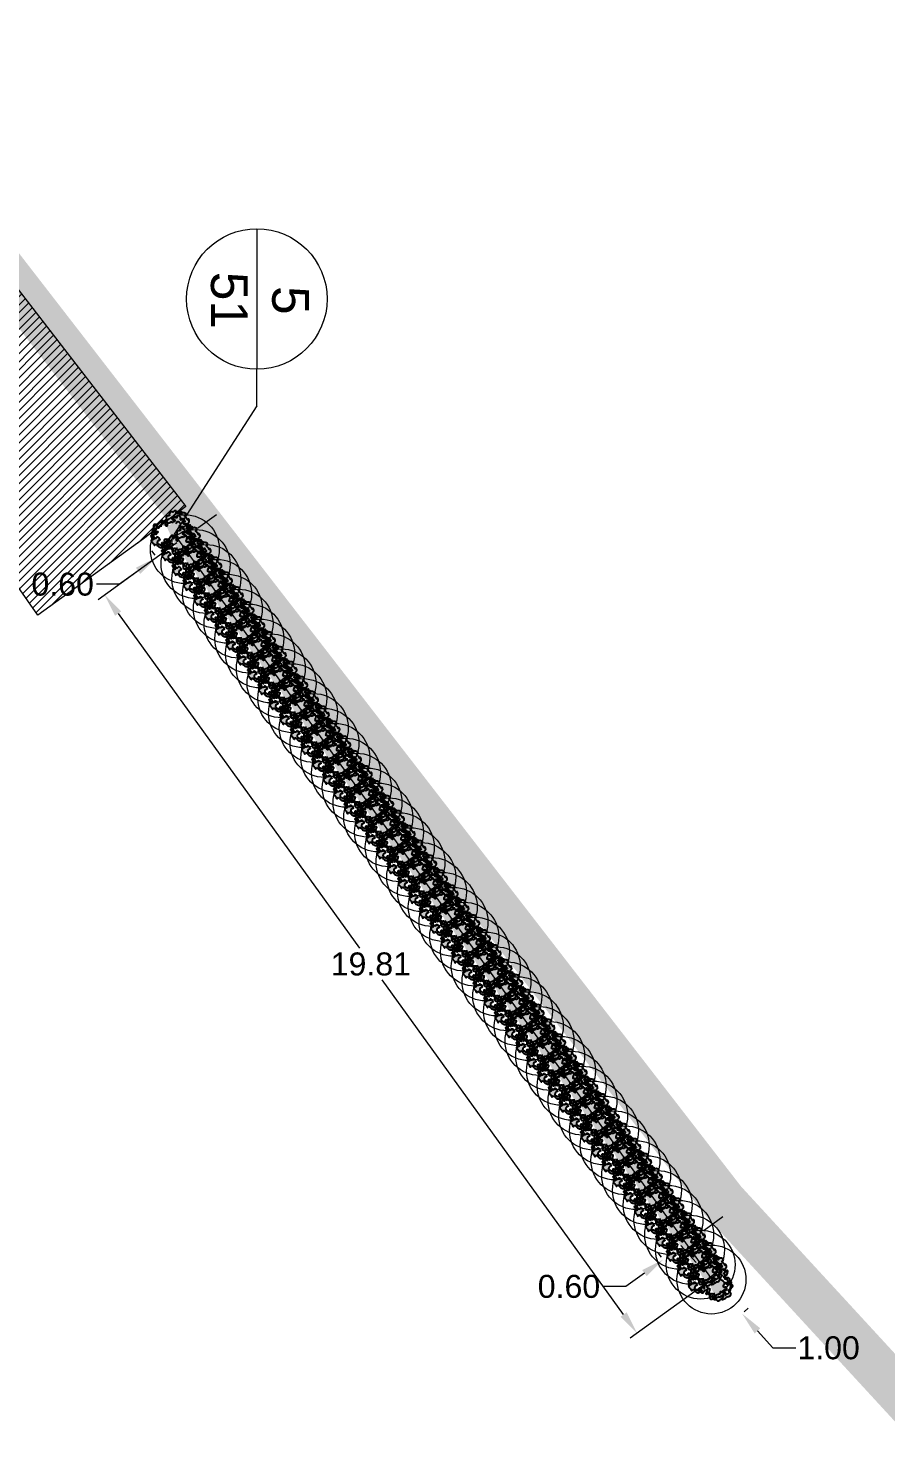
# Model space of a CAD drawing. Header units: metres. Extents: x 180 to 3220, y 13789 to 15035.
# Drawn here: x 785.4 to 804.08, y 14450.3 to 14480.82 of the extents above; entities that cross this region are included whole.
import ezdxf

# ---------------------------------------------------------------- set-up
doc = ezdxf.new("R2010")
doc.units = ezdxf.units.M
doc.header["$MEASUREMENT"] = 0
doc.linetypes.add('482 Границы районов', pattern=[5, 3, -1, 0, -1])
for name, color, linetype in [('!!!_Условные обозначения на ЛИСТ', 7, 'Continuous'), ('0 Хранение снега', 7, 'Continuous'), ('02 Выноски план', 170, 'Continuous'), ('04 Дендроплан (растения)', 7, 'Continuous'), ('04 Посадки (привязки)', 7, 'Continuous'), ('50 Дендроплан (привязки)', 7, 'Continuous')]:
    doc.layers.add(name, color=color, linetype=linetype)
doc.styles.get("Standard").update_dxf_attribs({"font": 'arial.ttf'})
doc.dimstyles.get("Standard").update_dxf_attribs({"dimtxt": 0.18, "dimasz": 0.18, "dimexe": 0.18, "dimexo": 0.0625, "dimgap": 0.09, "dimtad": 0, "dimtih": 1, "dimtoh": 1, "dimdec": 4, "dimzin": 0, "dimdsep": 46, "dimtxsty": 'Standard', "dimcen": 0.09, "dimadec": 0, "dimazin": 0, "dimtfac": 1, "dimtdec": 4, "dimtofl": 0, "dimtmove": 0, "dimatfit": 3, "dimfxl": 1, "dimtolj": 1, "dimtzin": 0, "dimarcsym": 0})

# ---------------------------------------------------------------- blocks, each defined once
blk = doc.blocks.new('Новые посадки (кустарник)')
at = {"true_color": 0x8bc24c}
h = blk.add_hatch(color=83, dxfattribs=at)
edge = h.paths.add_edge_path()
edge.add_spline(control_points=[(-1.008, -0.564), (-1.028, -0.56), (-1.023, -0.619), (-1.077, -0.681), (-1.109, -0.561), (-1.178, -0.503), (-1.237, -0.437), (-1.26, -0.305), (-1.15, -0.347), (-1.098, -0.289), (-1.119, -0.198), (-1.215, -0.298), (-1.19, -0.165), (-1.333, -0.095), (-1.202, -0.086), (-1.203, 0.002), (-1.28, 0.083), (-1.131, 0.103), (-1.09, 0.14), (-1.037, 0.202), (-1.102, 0.203), (-1.113, 0.128), (-1.204, 0.152), (-1.187, 0.24), (-1.071, 0.297), (-1.132, 0.43), (-1.122, 0.56), (-1.007, 0.573), (-0.907, 0.551), (-0.79, 0.621), (-0.756, 0.716), (-0.702, 0.811), (-0.634, 0.788), (-0.537, 0.773), (-0.638, 0.708), (-0.628, 0.65), (-0.634, 0.56), (-0.545, 0.661), (-0.454, 0.69), (-0.414, 0.625), (-0.353, 0.645), (-0.342, 0.705), (-0.367, 0.788), (-0.536, 0.761), (-0.417, 0.836), (-0.347, 0.891), (-0.409, 0.965), (-0.367, 1.037), (-0.288, 1.08), (-0.225, 1.059), (-0.145, 1.116), (-0.242, 1.114), (-0.183, 1.213), (-0.177, 1.298), (-0.075, 1.311), (0.007, 1.26), (0.071, 1.325), (0.121, 1.364), (0.174, 1.368), (0.21, 1.324), (0.216, 1.268), (0.165, 1.187), (0.286, 1.198), (0.372, 1.206), (0.45, 1.129), (0.513, 1.168), (0.484, 1.21), (0.463, 1.257), (0.343, 1.261), (0.42, 1.292), (0.487, 1.321), (0.55, 1.227), (0.642, 1.257), (0.697, 1.218), (0.803, 1.202), (0.733, 1.138), (0.778, 1.059), (0.657, 1.058), (0.765, 1.007), (0.781, 0.939), (0.852, 0.907), (0.852, 0.814), (0.886, 0.86), (0.908, 0.92), (0.952, 0.819), (0.967, 0.758), (0.945, 0.68), (0.894, 0.656), (0.877, 0.591), (0.948, 0.554), (0.897, 0.392), (0.981, 0.569), (1.054, 0.481), (1.011, 0.405), (1.014, 0.311), (0.942, 0.243), (0.864, 0.237), (0.814, 0.189), (0.797, 0.118), (0.876, 0.086), (0.944, 0.122), (1.012, 0.077), (1.096, 0.112), (1.155, 0.023), (1.155, -0.064), (1.158, -0.123), (1.146, -0.24), (1.274, -0.108), (1.236, -0.219), (1.189, -0.28), (1.282, -0.307), (1.319, -0.361), (1.32, -0.44), (1.233, -0.438), (1.251, -0.521), (1.18, -0.528), (1.206, -0.602), (1.155, -0.653), (1.124, -0.758), (1.229, -0.772), (1.218, -0.861), (1.182, -0.916), (1.124, -1.004), (0.996, -0.976), (0.924, -1.081), (0.837, -1.125), (0.762, -1.142), (0.66, -1.179), (0.707, -1.068), (0.677, -0.981), (0.799, -0.977), (0.749, -1.059), (0.683, -1.102), (0.61, -1.18), (0.53, -1.224), (0.448, -1.25), (0.4, -1.194), (0.345, -1.148), (0.257, -1.175), (0.186, -1.119), (0.103, -1.143), (0.03, -1.157), (-0.026, -1.098), (-0.014, -1.031), (-0.062, -0.863), (0.064, -1.046), (0.025, -0.879), (-0.014, -0.804), (-0.073, -0.83), (-0.145, -0.865), (-0.138, -0.707), (-0.167, -0.836), (-0.234, -0.858), (-0.259, -0.791), (-0.191, -0.748), (-0.201, -0.678), (-0.155, -0.58), (-0.239, -0.614), (-0.296, -0.623), (-0.35, -0.677), (-0.345, -0.746), (-0.405, -0.788), (-0.458, -0.761), (-0.51, -0.766), (-0.529, -0.717), (-0.488, -0.705), (-0.463, -0.678), (-0.464, -0.617), (-0.517, -0.642), (-0.574, -0.632), (-0.568, -0.695), (-0.589, -0.738), (-0.64, -0.743), (-0.687, -0.776), (-0.75, -0.755), (-0.803, -0.732), (-0.853, -0.705), (-0.896, -0.654), (-0.945, -0.607), (-0.985, -0.569), (-1.008, -0.564)], knot_values=[0, 0, 0, 0, 0.061635, 0.104191, 0.20069, 0.287743, 0.399729, 0.481531, 0.568583, 0.635648, 0.684134, 0.764334, 0.826964, 0.950272, 1.013409, 1.080272, 1.168532, 1.247819, 1.394597, 1.409479, 1.427557, 1.524682, 1.581269, 1.619678, 1.756166, 1.893623, 2.000641, 2.078584, 2.195344, 2.310781, 2.440226, 2.513605, 2.588141, 2.646149, 2.719321, 2.804029, 2.845045, 2.921578, 3.054193, 3.074566, 3.134737, 3.183093, 3.249164, 3.363631, 3.441023, 3.532365, 3.596253, 3.6716, 3.744423, 3.848663, 3.888401, 3.929251, 4.013292, 4.105978, 4.181645, 4.269648, 4.365204, 4.412428, 4.465819, 4.500984, 4.571137, 4.634313, 4.70192, 4.823299, 4.931602, 4.963088, 4.996582, 5.056515, 5.138901, 5.167728, 5.247716, 5.353469, 5.422828, 5.495918, 5.573328, 5.628111, 5.697334, 5.757868, 5.811625, 5.918047, 5.97726, 6.040717, 6.066188, 6.114678, 6.180549, 6.273287, 6.345576, 6.393396, 6.433357, 6.515698, 6.599412, 6.705793, 6.763065, 6.840231, 6.950856, 7.030388, 7.110358, 7.17348, 7.231698, 7.28937, 7.379027, 7.44284, 7.507501, 7.617387, 7.685443, 7.768072, 7.824905, 7.922952, 7.986383, 8.046084, 8.12391, 8.190001, 8.250549, 8.306808, 8.375221, 8.415102, 8.465452, 8.547205, 8.634018, 8.711041, 8.772989, 8.852075, 8.921518, 9.065475, 9.156831, 9.281194, 9.341014, 9.409287, 9.513022, 9.567263, 9.647679, 9.681069, 9.793758, 9.910756, 9.986414, 10.076361, 10.126146, 10.194641, 10.276903, 10.373982, 10.431678, 10.526687, 10.577361, 10.643499, 10.756646, 10.842438, 10.960426, 11.017187, 11.086315, 11.126767, 11.211481, 11.288046, 11.339845, 11.377829, 11.455283, 11.528342, 11.600891, 11.66055, 11.710968, 11.793735, 11.850802, 11.906359, 11.97582, 12.014837, 12.053183, 12.080761, 12.123243, 12.164381, 12.20847, 12.254369, 12.311415, 12.350029, 12.388398, 12.451439, 12.512501, 12.571422, 12.629825, 12.68256, 12.767304, 12.837585, 12.837585, 12.837585, 12.837585], degree=3, periodic=0)
edge = h.paths.add_edge_path(flags=16)
edge.add_spline(control_points=[(0.857, 0.249), (0.862, 0.261), (0.874, 0.309), (0.752, 0.327), (0.841, 0.387), (0.871, 0.429), (0.893, 0.508), (0.804, 0.513), (0.814, 0.608), (0.716, 0.587), (0.65, 0.564), (0.6, 0.618), (0.623, 0.697), (0.748, 0.726), (0.661, 0.81), (0.649, 0.883), (0.55, 0.909), (0.529, 0.83), (0.437, 0.813), (0.456, 0.896), (0.47, 0.973), (0.393, 1.047), (0.322, 1.074), (0.25, 1.07), (0.216, 1.012), (0.268, 0.924), (0.165, 0.949), (0.129, 0.996), (0.06, 0.974), (0.047, 0.879), (-0.084, 0.953), (-0.047, 0.857), (0.024, 0.835), (0.172, 0.84), (0.097, 0.725), (0.031, 0.714), (-0.027, 0.662), (-0.078, 0.729), (-0.135, 0.673), (-0.185, 0.649), (-0.246, 0.631), (-0.304, 0.6), (-0.347, 0.541), (-0.326, 0.431), (-0.411, 0.49), (-0.411, 0.546), (-0.427, 0.583), (-0.427, 0.599)], knot_values=[0, 0, 0, 0, 0.039515, 0.124187, 0.193529, 0.245076, 0.309455, 0.373547, 0.432, 0.515329, 0.587711, 0.640318, 0.696289, 0.810562, 0.87463, 0.975445, 1.026252, 1.125262, 1.177225, 1.214366, 1.329161, 1.411583, 1.503728, 1.561118, 1.605714, 1.68364, 1.748811, 1.815724, 1.858894, 1.932639, 2.028574, 2.067156, 2.15751, 2.27018, 2.357134, 2.430483, 2.489245, 2.543924, 2.611399, 2.67538, 2.720283, 2.80083, 2.864286, 2.945361, 3.001407, 3.069014, 3.11738, 3.11738, 3.11738, 3.11738], degree=3, periodic=0)
edge.add_spline(control_points=[(0.203, -0.783), (0.212, -0.814), (0.201, -0.886), (0.301, -0.888), (0.302, -0.951), (0.324, -1.049), (0.331, -0.898), (0.417, -0.869), (0.504, -0.884), (0.549, -0.824), (0.641, -0.826), (0.571, -0.679), (0.677, -0.71), (0.725, -0.753), (0.782, -0.716), (0.862, -0.722), (0.875, -0.612), (0.984, -0.609), (0.982, -0.523), (0.95, -0.481), (0.91, -0.411), (0.853, -0.484), (0.771, -0.44), (0.792, -0.341), (0.823, -0.272), (0.858, -0.2), (0.818, -0.143), (0.742, -0.087), (0.648, -0.026), (0.604, 0.058), (0.495, 0.141), (0.625, 0.119), (0.661, 0.173), (0.736, 0.227), (0.658, 0.303), (0.555, 0.294), (0.576, 0.467), (0.469, 0.395), (0.372, 0.414), (0.404, 0.518), (0.493, 0.581), (0.401, 0.669), (0.333, 0.741), (0.236, 0.707), (0.203, 0.646), (0.171, 0.612), (0.16, 0.6)], knot_values=[0, 0, 0, 0, 0.096565, 0.157341, 0.224117, 0.270893, 0.370858, 0.442792, 0.536306, 0.608894, 0.646407, 0.762996, 0.822977, 0.883526, 0.946536, 0.999043, 1.100514, 1.185498, 1.249882, 1.301885, 1.361202, 1.429422, 1.491394, 1.575229, 1.68944, 1.737777, 1.798335, 1.870755, 2.033608, 2.099877, 2.193785, 2.26587, 2.342454, 2.397568, 2.497715, 2.55312, 2.6773, 2.765085, 2.829533, 2.918859, 3.006591, 3.105393, 3.219159, 3.287235, 3.374016, 3.425019, 3.425019, 3.425019, 3.425019], degree=3, periodic=0)
edge.add_spline(control_points=[(-0.633, 0.46), (-0.656, 0.471), (-0.7, 0.467), (-0.773, 0.483), (-0.795, 0.42), (-0.838, 0.31), (-0.847, 0.428), (-0.867, 0.475), (-0.908, 0.514), (-0.961, 0.488), (-0.93, 0.423), (-0.978, 0.373), (-0.988, 0.311), (-1.002, 0.245), (-1.004, 0.197), (-1.016, 0.129), (-0.952, 0.158), (-0.912, 0.166), (-0.846, 0.139), (-0.881, 0.094), (-0.908, 0.055), (-0.985, 0.077), (-0.962, 0.016), (-0.958, -0.044), (-1.018, -0.003), (-1.059, 0.014), (-1.121, 0.008), (-1.136, -0.06), (-1.122, -0.129), (-1.076, -0.184), (-1.04, -0.228), (-0.993, -0.232), (-0.943, -0.216), (-0.929, -0.16), (-0.866, -0.14), (-0.832, -0.194), (-0.794, -0.236), (-0.777, -0.284), (-0.746, -0.314), (-0.764, -0.353), (-0.81, -0.371), (-0.88, -0.376), (-0.891, -0.448), (-0.908, -0.513), (-0.86, -0.541), (-0.844, -0.589), (-0.783, -0.562), (-0.765, -0.643), (-0.71, -0.609), (-0.679, -0.64), (-0.631, -0.62), (-0.639, -0.574), (-0.649, -0.537), (-0.639, -0.496), (-0.591, -0.48), (-0.568, -0.523), (-0.534, -0.559), (-0.486, -0.54), (-0.473, -0.498), (-0.502, -0.454), (-0.438, -0.421), (-0.385, -0.447), (-0.373, -0.49), (-0.361, -0.539), (-0.303, -0.507), (-0.338, -0.445), (-0.315, -0.388), (-0.323, -0.298), (-0.26, -0.312), (-0.207, -0.331), (-0.228, -0.398), (-0.179, -0.418), (-0.137, -0.451), (-0.17, -0.509), (-0.112, -0.536), (-0.072, -0.512), (-0.014, -0.534), (-0.026, -0.585), (-0.036, -0.644), (-0.077, -0.699), (-0.09, -0.766), (-0.053, -0.799), (-0.005, -0.792), (0.018, -0.846), (0.075, -0.826), (0.128, -0.807), (0.176, -0.85), (0.187, -0.908), (0.151, -0.95), (0.114, -0.994), (0.141, -1.036), (0.19, -1.059), (0.247, -1.074), (0.339, -1.033), (0.328, -1.129), (0.378, -1.058), (0.415, -1.008), (0.512, -1), (0.598, -1.027), (0.651, -0.964), (0.692, -0.9), (0.768, -0.875), (0.805, -0.821), (0.818, -0.765), (0.877, -0.761), (0.913, -0.793), (0.921, -0.858), (0.851, -0.885), (0.897, -0.963), (0.908, -0.843), (1.011, -0.846), (1.076, -0.797), (1.133, -0.742), (1.103, -0.679), (1.049, -0.622), (1.108, -0.569), (1.17, -0.57), (1.18, -0.504), (1.192, -0.44), (1.206, -0.369), (1.188, -0.304), (1.131, -0.261), (1.085, -0.312), (1.027, -0.321), (0.967, -0.293), (0.938, -0.245), (0.906, -0.174), (0.975, -0.164), (1.001, -0.206), (1.081, -0.27), (1.039, -0.149), (1.059, -0.082), (1.006, -0.019), (0.939, 0.007), (0.878, 0.017), (0.845, 0.037), (0.835, 0.04)], knot_values=[0, 0, 0, 0, 0.076348, 0.137294, 0.184053, 0.272968, 0.338396, 0.414387, 0.454233, 0.484731, 0.555911, 0.611711, 0.675054, 0.741347, 0.807018, 0.846193, 0.887745, 0.951995, 0.997513, 1.043606, 1.083157, 1.141488, 1.192448, 1.228734, 1.281549, 1.331129, 1.386059, 1.432404, 1.518003, 1.592858, 1.645275, 1.67892, 1.727153, 1.790419, 1.832666, 1.890132, 1.955244, 2.007796, 2.041633, 2.071017, 2.117097, 2.189132, 2.249218, 2.316327, 2.363542, 2.399812, 2.443377, 2.505936, 2.552562, 2.579837, 2.623488, 2.664128, 2.700823, 2.742591, 2.776082, 2.823251, 2.867658, 2.912646, 2.947522, 2.987626, 3.042394, 3.098967, 3.14449, 3.17888, 3.217793, 3.271768, 3.348835, 3.420269, 3.461001, 3.511739, 3.565714, 3.61737, 3.648137, 3.71342, 3.75057, 3.800436, 3.852338, 3.88427, 3.940905, 4.035624, 4.086459, 4.125478, 4.163918, 4.216297, 4.255911, 4.32343, 4.374861, 4.425464, 4.48343, 4.537267, 4.573612, 4.613901, 4.69579, 4.765606, 4.809973, 4.854072, 4.926952, 5.029346, 5.113566, 5.168992, 5.255366, 5.341238, 5.391165, 5.449621, 5.490482, 5.539879, 5.583481, 5.661131, 5.6962, 5.760436, 5.859072, 5.961323, 6.012102, 6.069897, 6.145781, 6.208359, 6.255779, 6.30992, 6.373349, 6.465128, 6.51742, 6.575399, 6.631903, 6.69083, 6.741497, 6.817217, 6.871831, 6.916231, 6.962478, 7.029269, 7.110796, 7.191188, 7.257333, 7.327455, 7.407784, 7.439591, 7.439591, 7.439591, 7.439591], degree=3, periodic=0)
at = {"color": 7}
for points, start_tangent, end_tangent in [([(-1.008, -0.564), (-1.034, -0.62), (-1.061, -0.653), (-1.115, -0.573), (-1.171, -0.507), (-1.235, -0.415), (-1.238, -0.333), (-1.151, -0.328), (-1.107, -0.277), (-1.123, -0.231), (-1.197, -0.261), (-1.209, -0.2), (-1.278, -0.098), (-1.22, -0.075), (-1.212, -0.009), (-1.245, 0.073), (-1.171, 0.101), (-1.051, 0.186), (-1.043, 0.198), (-1.061, 0.201), (-1.14, 0.145), (-1.194, 0.163), (-1.192, 0.201), (-1.107, 0.308), (-1.122, 0.445), (-1.099, 0.55), (-1.023, 0.568), (-0.907, 0.566), (-0.807, 0.624), (-0.743, 0.736), (-0.697, 0.794), (-0.623, 0.788), (-0.568, 0.768), (-0.615, 0.712), (-0.63, 0.629), (-0.627, 0.588), (-0.564, 0.63), (-0.433, 0.655), (-0.42, 0.639), (-0.361, 0.653), (-0.347, 0.699), (-0.375, 0.759), (-0.487, 0.782), (-0.427, 0.831), (-0.37, 0.902), (-0.392, 0.962), (-0.362, 1.031), (-0.299, 1.067), (-0.196, 1.083), (-0.166, 1.11), (-0.205, 1.121), (-0.195, 1.204), (-0.157, 1.289), (-0.083, 1.302), (0.003, 1.282), (0.083, 1.333), (0.123, 1.359), (0.176, 1.359), (0.2, 1.333), (0.206, 1.263), (0.188, 1.203), (0.255, 1.195), (0.376, 1.186), (0.479, 1.15), (0.503, 1.169), (0.491, 1.201), (0.451, 1.245), (0.373, 1.27), (0.399, 1.283), (0.477, 1.3), (0.567, 1.245), (0.636, 1.247), (0.705, 1.223), (0.775, 1.189), (0.752, 1.14), (0.747, 1.071), (0.69, 1.051), (0.732, 1.017), (0.801, 0.936), (0.842, 0.894), (0.863, 0.834), (0.88, 0.853), (0.906, 0.894), (0.942, 0.838), (0.96, 0.747), (0.933, 0.68), (0.897, 0.648), (0.887, 0.61), (0.926, 0.537), (0.92, 0.454), (0.995, 0.53), (1.036, 0.49), (1.023, 0.414), (0.997, 0.307), (0.939, 0.252), (0.863, 0.227), (0.818, 0.183), (0.811, 0.125), (0.863, 0.098), (0.952, 0.107), (1.013, 0.088), (1.077, 0.093), (1.149, 0.01), (1.156, -0.058), (1.156, -0.141), (1.162, -0.197), (1.249, -0.153), (1.233, -0.215), (1.211, -0.27), (1.276, -0.314), (1.314, -0.368), (1.305, -0.428), (1.254, -0.451), (1.23, -0.516), (1.195, -0.535), (1.194, -0.585), (1.16, -0.659), (1.15, -0.746), (1.214, -0.788), (1.216, -0.85), (1.179, -0.92), (1.134, -0.973), (0.993, -1.005), (0.926, -1.066), (0.818, -1.128), (0.76, -1.144), (0.693, -1.156), (0.695, -1.052), (0.699, -0.998), (0.779, -0.998), (0.766, -1.029), (0.684, -1.106), (0.597, -1.184), (0.53, -1.22), (0.441, -1.232), (0.403, -1.2), (0.346, -1.162), (0.264, -1.16), (0.172, -1.13), (0.115, -1.138), (0.02, -1.138), (-0.015, -1.102), (-0.023, -1.036), (-0.03, -0.923), (0.032, -0.983), (0.015, -0.866), (-0.017, -0.82), (-0.084, -0.836), (-0.123, -0.844), (-0.145, -0.763), (-0.182, -0.83), (-0.232, -0.844), (-0.247, -0.809), (-0.206, -0.743), (-0.191, -0.672), (-0.18, -0.6), (-0.238, -0.611), (-0.286, -0.626), (-0.342, -0.687), (-0.355, -0.743), (-0.4, -0.775), (-0.469, -0.765), (-0.507, -0.756), (-0.519, -0.72), (-0.495, -0.705), (-0.468, -0.673), (-0.472, -0.632), (-0.516, -0.636), (-0.561, -0.644), (-0.574, -0.699), (-0.593, -0.733), (-0.63, -0.744), (-0.689, -0.766), (-0.749, -0.755), (-0.803, -0.731), (-0.853, -0.701), (-0.889, -0.663), (-0.949, -0.603), (-1.008, -0.564)], (-0.978083, 0.208214), (-0.978083, 0.208214)), ([(0.857, 0.249), (0.86, 0.288), (0.792, 0.338), (0.838, 0.389), (0.868, 0.431), (0.874, 0.495), (0.819, 0.528), (0.801, 0.583), (0.717, 0.586), (0.645, 0.579), (0.61, 0.618), (0.625, 0.672), (0.713, 0.745), (0.679, 0.8), (0.624, 0.884), (0.574, 0.895), (0.499, 0.831), (0.447, 0.827), (0.448, 0.864), (0.45, 0.979), (0.394, 1.039), (0.308, 1.07), (0.251, 1.06), (0.23, 1.021), (0.239, 0.943), (0.175, 0.954), (0.117, 0.987), (0.076, 0.972), (0.03, 0.915), (-0.066, 0.92), (-0.054, 0.883), (0.026, 0.841), (0.135, 0.812), (0.092, 0.737), (0.026, 0.704), (-0.028, 0.681), (-0.075, 0.708), (-0.135, 0.678), (-0.192, 0.648), (-0.234, 0.633), (-0.304, 0.592), (-0.335, 0.537), (-0.348, 0.457), (-0.396, 0.488), (-0.417, 0.552), (-0.427, 0.599)], (0.359015, 0.933332), (0.017504, 0.999847)), ([(-0.633, 0.46), (-0.708, 0.472), (-0.769, 0.47), (-0.792, 0.43), (-0.834, 0.351), (-0.849, 0.415), (-0.879, 0.485), (-0.913, 0.506), (-0.94, 0.493), (-0.945, 0.422), (-0.971, 0.373), (-0.988, 0.312), (-1, 0.247), (-1.007, 0.182), (-1.006, 0.142), (-0.965, 0.151), (-0.901, 0.158), (-0.862, 0.135), (-0.881, 0.093), (-0.91, 0.066), (-0.968, 0.061), (-0.964, 0.01), (-0.965, -0.026), (-1.014, -0.008), (-1.061, 0.01), (-1.114, -0.002), (-1.13, -0.045), (-1.114, -0.129), (-1.071, -0.19), (-1.032, -0.225), (-0.998, -0.229), (-0.953, -0.212), (-0.916, -0.161), (-0.875, -0.15), (-0.833, -0.189), (-0.795, -0.242), (-0.77, -0.288), (-0.753, -0.317), (-0.763, -0.345), (-0.804, -0.366), (-0.872, -0.39), (-0.892, -0.446), (-0.894, -0.513), (-0.862, -0.548), (-0.84, -0.577), (-0.796, -0.578), (-0.753, -0.623), (-0.707, -0.619), (-0.682, -0.631), (-0.641, -0.615), (-0.64, -0.574), (-0.646, -0.538), (-0.631, -0.499), (-0.599, -0.489), (-0.566, -0.522), (-0.531, -0.549), (-0.489, -0.534), (-0.479, -0.5), (-0.487, -0.461), (-0.441, -0.432), (-0.389, -0.454), (-0.371, -0.496), (-0.355, -0.526), (-0.321, -0.509), (-0.326, -0.455), (-0.321, -0.378), (-0.305, -0.309), (-0.264, -0.312), (-0.22, -0.338), (-0.215, -0.391), (-0.174, -0.423), (-0.152, -0.445), (-0.151, -0.51), (-0.118, -0.528), (-0.069, -0.521), (-0.022, -0.544), (-0.024, -0.576), (-0.037, -0.631), (-0.078, -0.716), (-0.08, -0.767), (-0.051, -0.793), (-0.014, -0.801), (0.025, -0.835), (0.065, -0.83), (0.131, -0.819), (0.171, -0.853), (0.18, -0.903), (0.149, -0.952), (0.125, -1), (0.142, -1.032), (0.177, -1.052), (0.258, -1.062), (0.328, -1.062), (0.337, -1.106), (0.367, -1.074), (0.416, -1.02), (0.518, -1.007), (0.602, -1.01), (0.643, -0.972), (0.699, -0.907), (0.772, -0.862), (0.801, -0.821), (0.83, -0.771), (0.871, -0.766), (0.909, -0.798), (0.912, -0.842), (0.87, -0.907), (0.887, -0.937), (0.915, -0.879), (1.003, -0.836), (1.09, -0.782), (1.121, -0.742), (1.103, -0.687), (1.07, -0.618), (1.115, -0.575), (1.16, -0.561), (1.179, -0.51), (1.191, -0.448), (1.199, -0.357), (1.182, -0.307), (1.133, -0.277), (1.083, -0.304), (1.025, -0.315), (0.979, -0.294), (0.934, -0.233), (0.924, -0.18), (0.967, -0.171), (1.002, -0.201), (1.057, -0.239), (1.05, -0.158), (1.046, -0.078), (1.005, -0.025), (0.941, 0.004), (0.864, 0.027), (0.835, 0.04)], (-0.900669, 0.434505), (-0.965091, 0.261915)), ([(0.203, -0.783), (0.229, -0.876), (0.286, -0.898), (0.306, -0.962), (0.317, -1.007), (0.349, -0.912), (0.411, -0.877), (0.504, -0.867), (0.566, -0.828), (0.602, -0.819), (0.612, -0.703), (0.671, -0.713), (0.726, -0.739), (0.787, -0.722), (0.838, -0.712), (0.897, -0.629), (0.972, -0.589), (0.976, -0.525), (0.951, -0.479), (0.91, -0.436), (0.849, -0.465), (0.792, -0.44), (0.791, -0.356), (0.833, -0.25), (0.848, -0.204), (0.819, -0.15), (0.764, -0.104), (0.638, 0), (0.599, 0.053), (0.538, 0.125), (0.61, 0.132), (0.671, 0.177), (0.708, 0.219), (0.641, 0.294), (0.588, 0.308), (0.545, 0.424), (0.459, 0.406), (0.396, 0.421), (0.413, 0.509), (0.463, 0.581), (0.408, 0.663), (0.313, 0.726), (0.249, 0.705), (0.193, 0.638), (0.16, 0.6)], (0.290361, -0.956917), (-0.678805, -0.734319))]:
    blk.add_spline(points, degree=3, dxfattribs=dict(at, start_tangent=start_tangent, end_tangent=end_tangent))
blk = doc.blocks.new('6-Новые посадки(кусты)')
at = {"color": 63, "true_color": 0xadc752, "xscale": 0.4500000000000455, "yscale": 0.4500000000000455, "zscale": 0.4500000000000455}
blk.add_blockref('Новые посадки (кустарник)', (-0.046, 0.014), dxfattribs=at)
blk = doc.blocks.new('*U40')
at = {"layer": '04 Дендроплан (растения)', "lineweight": 0, "xscale": 0.8328442201018333, "yscale": 0.8328442201018333, "zscale": 0.8328442201018333, "rotation": 234.2099140347941}
blk.add_blockref('6-Новые посадки(кусты)', (0, 0), dxfattribs=at)
blk = doc.blocks.new('*U41')
at = {"layer": '04 Дендроплан (растения)', "color": 0, "linetype": 'ByBlock', "lineweight": -2, "rotation": 125.7900859652059}
for p in [(788.593, 14469.79), (788.827, 14469.465), (789.061, 14469.141), (789.295, 14468.816), (789.528, 14468.492), (789.762, 14468.168), (789.996, 14467.843), (790.23, 14467.519), (790.464, 14467.194), (790.698, 14466.87), (790.932, 14466.545), (791.166, 14466.221), (791.4, 14465.896), (791.634, 14465.572), (791.868, 14465.247), (792.102, 14464.923), (792.336, 14464.598), (792.57, 14464.274), (792.803, 14463.949), (793.037, 14463.625), (793.271, 14463.301), (793.505, 14462.976), (793.739, 14462.652), (793.973, 14462.327), (794.207, 14462.003), (794.441, 14461.678), (794.675, 14461.354), (794.909, 14461.029), (795.143, 14460.705), (795.377, 14460.38), (795.611, 14460.056), (795.844, 14459.731), (796.078, 14459.407), (796.312, 14459.082), (796.546, 14458.758), (796.78, 14458.434), (797.014, 14458.109), (797.248, 14457.785), (797.482, 14457.46), (797.716, 14457.136), (797.95, 14456.811), (798.184, 14456.487), (798.418, 14456.162), (798.652, 14455.838), (798.886, 14455.513), (799.119, 14455.189), (799.353, 14454.864), (799.587, 14454.54), (799.821, 14454.215), (800.055, 14453.891), (800.289, 14453.567)]:
    blk.add_blockref('*U40', p, dxfattribs=at)
blk = doc.blocks.new('*D259')
at = {"layer": '50 Дендроплан (привязки)', "color": 0, "lineweight": 0, "ltscale": 4}
for p, q in [((744.703, 14595.902), (744.729, 14596.017)), ((745.176, 14595.728), (1980.901, 14308.357)), ((3219.274, 14020.371), (1983.549, 14307.742)), ((3219.775, 14020.318), (3219.802, 14020.433))]:
    blk.add_line(p, q, dxfattribs=at)
at = {"layer": '50 Дендроплан (привязки)', "color": 0, "lineweight": 5, "ltscale": 4}
for points in [[(745.194, 14595.809), (745.157, 14595.647), (744.689, 14595.841)], [(3219.293, 14020.452), (3219.255, 14020.289), (3219.761, 14020.257)]]:
    blk.add_solid(points, dxfattribs=at)
at = {"layer": '50 Дендроплан (привязки)', "color": 0, "ltscale": 4, "insert": (1982.225, 14308.049), "char_height": 0.5, "attachment_point": 5}
blk.add_mtext('\\A1;2541.12', dxfattribs=at)
blk = doc.blocks.new('*D278')
at = {"layer": '50 Дендроплан (привязки)', "color": 0, "lineweight": 0, "ltscale": 4}
for p, q in [((789.099, 14469.94), (789.504, 14470.232)), ((788.656, 14469.698), (788.588, 14469.793)), ((788.17, 14469.347), (788.101, 14469.442)), ((787.801, 14469.004), (787.395, 14468.711)), ((787.395, 14468.711), (786.895, 14468.711))]:
    blk.add_line(p, q, dxfattribs=at)
at = {"layer": '50 Дендроплан (привязки)', "color": 0, "lineweight": 5, "ltscale": 4}
for points in [[(789.05, 14470.007), (789.147, 14469.872), (788.693, 14469.647)], [(787.752, 14469.072), (787.849, 14468.936), (788.206, 14469.296)]]:
    blk.add_solid(points, dxfattribs=at)
at = {"layer": '50 Дендроплан (привязки)', "color": 0, "ltscale": 4, "insert": (786.157, 14468.711), "char_height": 0.5, "attachment_point": 5}
blk.add_mtext('\\A1;0.60', dxfattribs=at)
blk = doc.blocks.new('*D279')
at = {"layer": '50 Дендроплан (привязки)', "color": 0, "lineweight": 0, "ltscale": 4}
for p, q in [((800.121, 14454.654), (800.527, 14454.947)), ((799.679, 14454.413), (799.61, 14454.508)), ((799.192, 14454.062), (799.123, 14454.157)), ((798.823, 14453.718), (798.418, 14453.426)), ((798.418, 14453.426), (797.918, 14453.426))]:
    blk.add_line(p, q, dxfattribs=at)
at = {"layer": '50 Дендроплан (привязки)', "color": 0, "lineweight": 5, "ltscale": 4}
for points in [[(800.072, 14454.722), (800.17, 14454.587), (799.715, 14454.362)], [(798.774, 14453.786), (798.872, 14453.651), (799.229, 14454.011)]]:
    blk.add_solid(points, dxfattribs=at)
at = {"layer": '50 Дендроплан (привязки)', "color": 0, "ltscale": 4, "insert": (797.179, 14453.426), "char_height": 0.5, "attachment_point": 5}
blk.add_mtext('\\A1;0.60', dxfattribs=at)
blk = doc.blocks.new('*D280')
at = {"layer": '50 Дендроплан (привязки)', "color": 0, "lineweight": 0, "ltscale": 4}
for p, q in [((799.947, 14453.95), (799.613, 14454.322)), ((800.234, 14453.536), (800.147, 14453.458)), ((800.995, 14452.875), (801.083, 14452.954)), ((801.283, 14452.461), (801.617, 14452.089)), ((801.617, 14452.089), (802.117, 14452.089))]:
    blk.add_line(p, q, dxfattribs=at)
at = {"layer": '50 Дендроплан (привязки)', "color": 0, "lineweight": 5, "ltscale": 4}
for points in [[(800.009, 14454.006), (799.885, 14453.894), (800.281, 14453.578)], [(801.345, 14452.517), (801.221, 14452.406), (800.949, 14452.834)]]:
    blk.add_solid(points, dxfattribs=at)
at = {"layer": '50 Дендроплан (привязки)', "color": 0, "ltscale": 4, "insert": (802.832, 14452.089), "char_height": 0.5, "attachment_point": 5}
blk.add_mtext('\\A1;1.00', dxfattribs=at)
blk = doc.blocks.new('*D283')
at = {"layer": '50 Дендроплан (привязки)', "color": 0, "lineweight": 0, "ltscale": 4}
for p, q in [((788.642, 14469.611), (786.927, 14468.374)), ((787.366, 14468.074), (792.618, 14460.79)), ((798.369, 14452.815), (793.116, 14460.099)), ((800.23, 14453.541), (798.515, 14452.304))]:
    blk.add_line(p, q, dxfattribs=at)
at = {"layer": '50 Дендроплан (привязки)', "color": 0, "lineweight": 5, "ltscale": 4}
for points in [[(787.433, 14468.122), (787.298, 14468.025), (787.073, 14468.479)], [(798.436, 14452.864), (798.301, 14452.767), (798.661, 14452.41)]]:
    blk.add_solid(points, dxfattribs=at)
at = {"layer": '50 Дендроплан (привязки)', "color": 0, "ltscale": 4, "insert": (792.867, 14460.444), "char_height": 0.5, "attachment_point": 5}
blk.add_mtext('\\A1;19.81', dxfattribs=at)
blk = doc.blocks.new('*U287')
at = {"layer": '04 Посадки (привязки)', "color": 85, "lineweight": 20, "true_color": 0x5c9d58}
blk.add_circle((0, 0), 0.75, dxfattribs=at)
blk = doc.blocks.new('*U288')
at = {"layer": '50 Дендроплан (привязки)', "color": 0, "linetype": 'ByBlock', "lineweight": -2, "rotation": 125.7957529051853}
for p in [(788.817, 14469.475), (789.051, 14469.151), (789.285, 14468.827), (789.519, 14468.502), (789.753, 14468.178), (789.987, 14467.853), (790.221, 14467.529), (790.455, 14467.204), (790.689, 14466.88), (790.923, 14466.555), (791.156, 14466.231), (791.39, 14465.907), (791.624, 14465.582), (791.858, 14465.258), (792.092, 14464.933), (792.326, 14464.609), (792.56, 14464.284), (792.794, 14463.96), (793.028, 14463.635), (793.262, 14463.311), (793.496, 14462.987), (793.73, 14462.662), (793.964, 14462.338), (794.198, 14462.013), (794.432, 14461.689), (794.666, 14461.364), (794.9, 14461.04), (795.134, 14460.716), (795.368, 14460.391), (795.602, 14460.067), (795.836, 14459.742), (796.07, 14459.418), (796.304, 14459.093), (796.538, 14458.769), (796.771, 14458.444), (797.005, 14458.12), (797.239, 14457.796), (797.473, 14457.471), (797.707, 14457.147), (797.941, 14456.822), (798.175, 14456.498), (798.409, 14456.173), (798.643, 14455.849), (798.877, 14455.524), (799.111, 14455.2), (799.345, 14454.876), (799.579, 14454.551), (799.813, 14454.227), (800.047, 14453.902), (800.281, 14453.578)]:
    blk.add_blockref('*U287', p, dxfattribs=at)

msp = doc.modelspace()

# ---------------------------------------------------------------- hatches: boundary and pattern name
at = {"layer": '0 Хранение снега', "lineweight": 5}
h = msp.add_hatch(dxfattribs=at)
h.set_pattern_fill('ANSI31', color=1)
h.paths.add_polyline_path([(777.837, 14486.235), (783.776, 14476.948), (788.838, 14470.407), (787.92, 14469.697), (785.62, 14468.036), (783.065, 14471.688), (780.976, 14474.674), (778.912, 14477.676), (774.645, 14484.019)])

# ---------------------------------------------------------------- linework, layer by layer
at = {"layer": '!!!_Условные обозначения на ЛИСТ', "color": 5, "linetype": '482 Границы районов', "lineweight": 20, "const_width": 1}
msp.add_lwpolyline([(829.512, 14424.486), (824.654, 14427.25), (821.703, 14432.306), (818.746, 14435.507), (809.598, 14445.443), (800.543, 14455.282), (799.374, 14456.792), (795.867, 14461.324), (782.73, 14478.3), (773.22, 14493.72), (773.236, 14494.251), (773.931, 14517.798), (774.39, 14529.48), (773.52, 14532.8), (773.57, 14540.177), (773.3, 14553.11), (772.197, 14597.413)], dxfattribs=at)
at = {"layer": '0 Хранение снега', "color": 1, "lineweight": 5}
msp.add_lwpolyline([(777.837, 14486.235), (783.776, 14476.948), (788.838, 14470.407), (787.92, 14469.697), (785.62, 14468.036), (783.065, 14471.688), (780.976, 14474.674), (778.912, 14477.676), (774.645, 14484.019)], close=True, dxfattribs=at)
at = {"layer": '02 Выноски план', "color": 84, "lineweight": 20}
for points in [[(790.385, 14476.45), (790.385, 14473.392)], [(790.385, 14472.592), (790.385, 14473.392)], [(790.385, 14472.592), (788.588, 14469.804), (800.355, 14453.495)]]:
    msp.add_lwpolyline(points, dxfattribs=at)
msp.add_circle((790.385, 14474.921), 1.529, dxfattribs=at)

# ---------------------------------------------------------------- block references
at = {"layer": '04 Дендроплан (растения)', "color": 2, "lineweight": 0}
msp.add_blockref('*U41', (0, 0), dxfattribs=at)
at = {"layer": '50 Дендроплан (привязки)', "color": 4, "lineweight": 5}
msp.add_blockref('*U288', (0, 0), dxfattribs=at)

# ---------------------------------------------------------------- texts
at = {"layer": '02 Выноски план', "color": 84, "lineweight": 50, "insert": (791.519, 14476.653), "char_height": 0.8, "attachment_point": 1, "rotation": 270}
msp.add_mtext_dynamic_manual_height_columns('\\pxqc;{\\C0;5\\P51}', width=3.52484, gutter_width=0.5, heights=[-2.15], dxfattribs=at)

# ---------------------------------------------------------------- dimensions: what is measured, and where the dimension line sits
at = {"layer": '50 Дендроплан (привязки)', "ltscale": 4}
for p1, p2, distance, picture, middle in [((3219.761, 14020.257), (744.689, 14595.841), 0, '*D259', (1982.225, 14308.049)), ((788.693, 14469.647), (788.206, 14469.296), 0, '*D278', (786.157, 14468.711)), ((788.693, 14469.647), (800.281, 14453.578), -1.997, '*D283', (792.867, 14460.444)), ((799.715, 14454.362), (799.229, 14454.011), 0, '*D279', (797.179, 14453.426)), ((800.281, 14453.578), (800.949, 14452.834), 0, '*D280', (802.832, 14452.089))]:
    dim = msp.add_aligned_dim(p1=p1, p2=p2, distance=distance, dimstyle='Standard', override={"dimtxt": 0.5, "dimasz": 0.5, "dimdec": 2, "dimlwd": 0, "dimlwe": 0}, dxfattribs=at)
    dim.commit()
    dim.dimension.update_dxf_attribs({"geometry": picture, "text_midpoint": middle})

doc.saveas('drawing.dxf')
